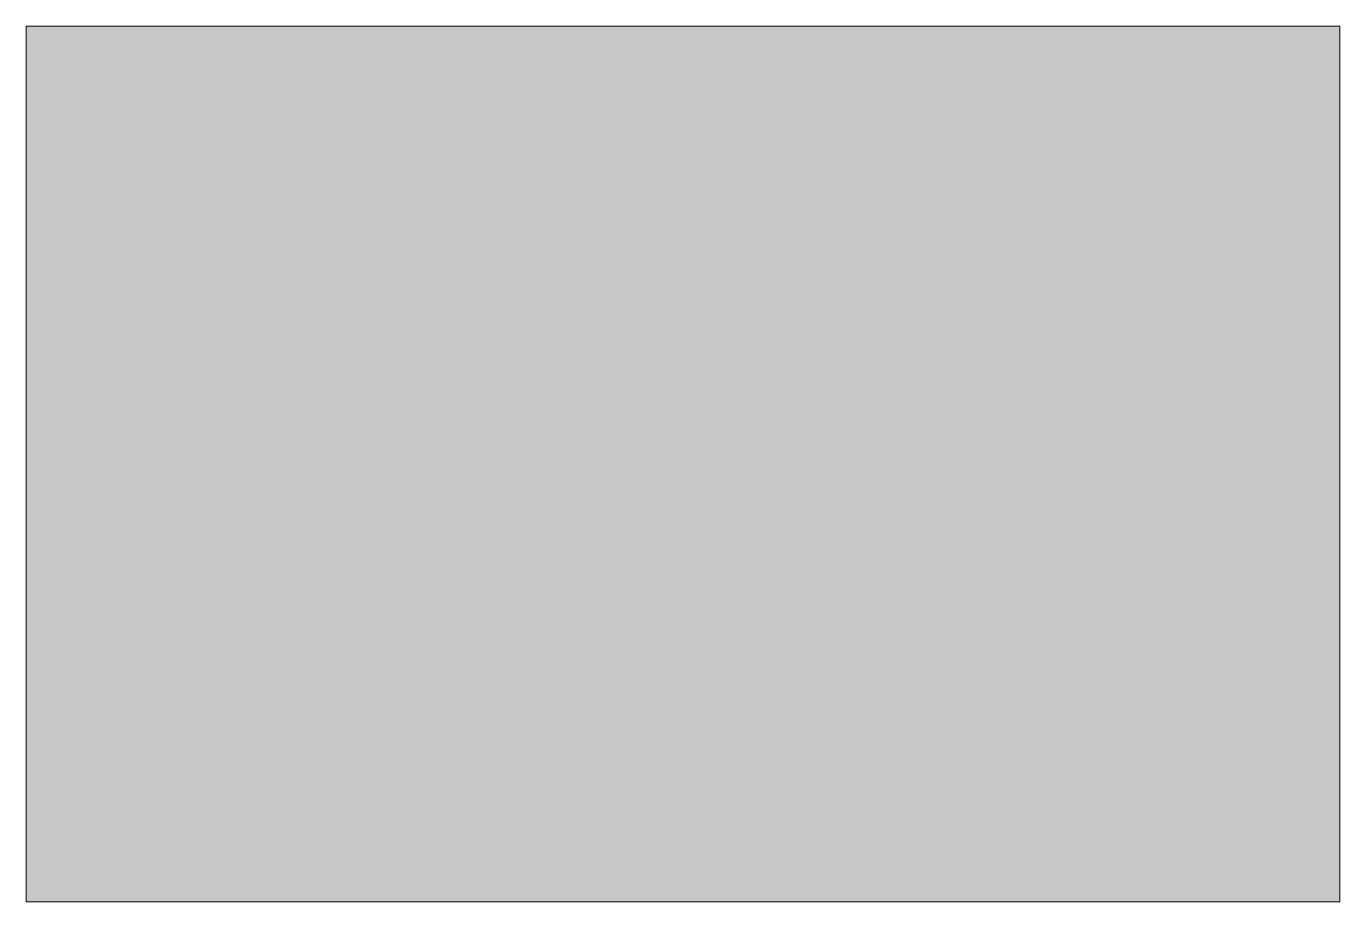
# Model space of a CAD drawing. Header units: millimetres. Extents: x 0 to 30, y 0 to 20.
import ezdxf

# ---------------------------------------------------------------- set-up
doc = ezdxf.new("R2010")
doc.units = ezdxf.units.MM
doc.header["$LTSCALE"] = 50
doc.layers.add('Rosetta-Fill', color=7, linetype='Continuous', lineweight=5)

msp = doc.modelspace()

# ---------------------------------------------------------------- hatches: boundary and pattern name
at = {"layer": 'Rosetta-Fill', "linetype": 'Continuous', "lineweight": 0, "true_color": 0x008000, "transparency": 33554687}
msp.add_hatch(color=96, dxfattribs=at).paths.add_polyline_path([(0, 20), (30, 20), (30, 0), (0, 0)])

# ---------------------------------------------------------------- linework, layer by layer
at = {"layer": 'Rosetta-Fill', "color": 7, "linetype": 'Continuous', "lineweight": 5, "transparency": 33554687, "flags": 128}
msp.add_lwpolyline([(0, 20), (30, 20), (30, 0), (0, 0)], close=True, dxfattribs=at)

doc.saveas('drawing.dxf')
